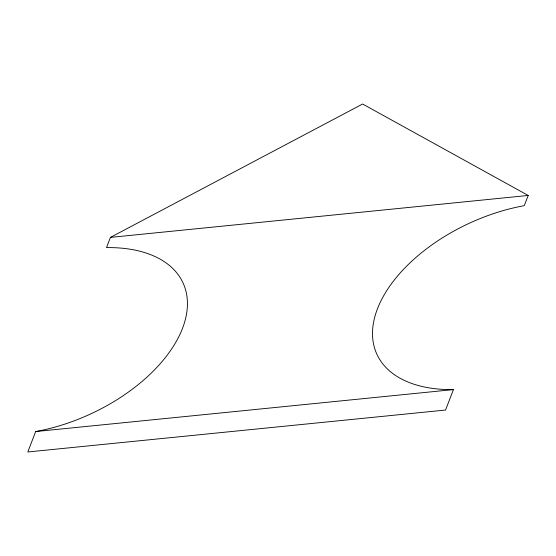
<?xml version="1.0" encoding="UTF-8"?>
<svg xmlns="http://www.w3.org/2000/svg" width="556" height="556" viewBox="0 0 556 556"><rect width="100%" height="100%" fill="white"/><g stroke="black" fill="none" stroke-linecap="round" stroke-linejoin="round"><path stroke-width="0.83" d="M35.674 431.539L27.8 451.979L445.558 410.043L453.425 389.603A139.431 80.571 -24.6 0 1 377.441 308.823A139.431 80.571 -24.6 0 1 524.266 205.671L528.2 195.455L362.609 104.021L110.442 237.391L106.509 247.608A139.431 80.571 -24.6 0 1 182.493 328.394A139.431 80.571 -24.6 0 1 35.674 431.539L453.425 389.603M110.442 237.391L528.2 195.455"/></g></svg>
